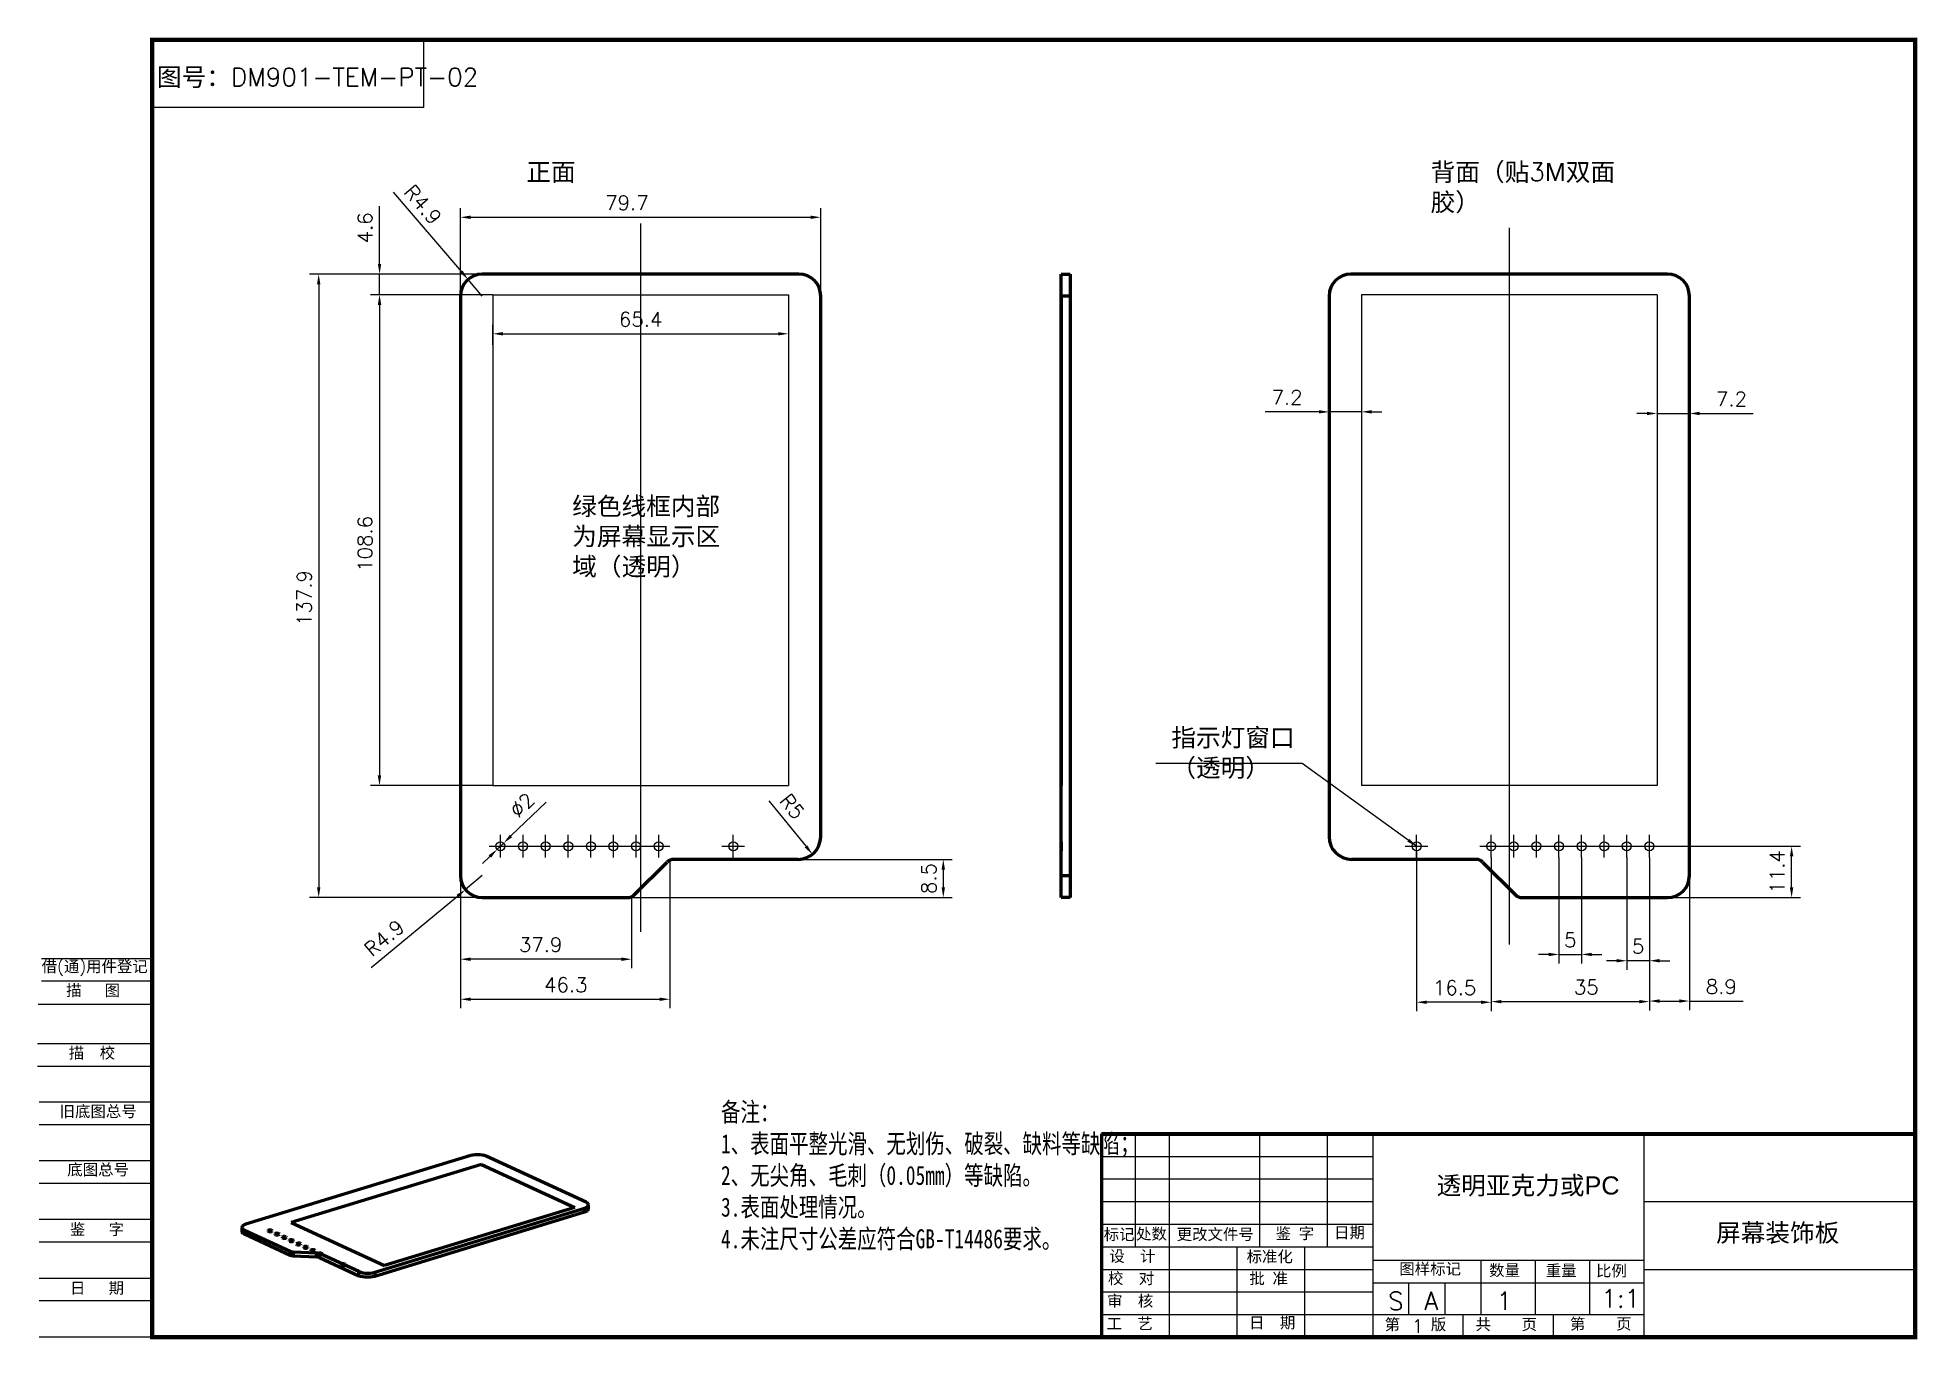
# Model space of a CAD drawing. Extents: x 0 to 416, y 4 to 292.
import ezdxf
from ezdxf.lldxf.tags import DXFTag

# ---------------------------------------------------------------- set-up
doc = ezdxf.new("R2010")
doc.units = 0
doc.header["$LTSCALE"] = 0.5
for name, color, linetype in [('CC', 2, 'Continuous'), ('PM', 3, 'Continuous'), ('TK', 7, 'Continuous'), ('ZX', 1, 'ACAD_ISO04W100'), ('尺', 2, 'Continuous')]:
    doc.layers.add(name, color=color, linetype=linetype)
doc.layers.add('ST', color=7, linetype='Continuous', lineweight=60)
doc.styles.add('A', font='SIMPLEX', dxfattribs={"height": 4})
doc.styles.get("Standard").update_dxf_attribs({"font": 'txt.shx'})
doc.styles.add('样式 1', font='SIMPLEX', dxfattribs={"width": 0.75})
tags = doc.linetypes.add('ACAD_ISO04W100', pattern=[30.5, 24, -3, 0.5, -3]).pattern_tags.tags
tags[10:11] = [DXFTag(74, 4), DXFTag(75, 0), DXFTag(340, '0'), DXFTag(46, 1.0), DXFTag(50, 0.0), DXFTag(44, 0.0), DXFTag(45, 0.0)]
tags[8:9] = [DXFTag(74, 4), DXFTag(75, 0), DXFTag(340, '0'), DXFTag(46, 1.0), DXFTag(50, 0.0), DXFTag(44, 0.0), DXFTag(45, 0.0)]
tags[6:7] = [DXFTag(74, 4), DXFTag(75, 0), DXFTag(340, '0'), DXFTag(46, 1.0), DXFTag(50, 0.0), DXFTag(44, 0.0), DXFTag(45, 0.0)]
tags[4:5] = [DXFTag(74, 4), DXFTag(75, 0), DXFTag(340, '0'), DXFTag(46, 1.0), DXFTag(50, 0.0), DXFTag(44, 0.0), DXFTag(45, 0.0)]
doc.dimstyles.new('TC', dxfattribs={"dimtxt": 3.2, "dimasz": 2.25, "dimexe": 2, "dimexo": 0, "dimgap": 1.6, "dimtad": 1, "dimdec": 1, "dimdsep": 46, "dimtxsty": 'Standard', "dimcen": 2.5, "dimadec": 0, "dimazin": 0, "dimtfac": 1, "dimtdec": 1, "dimtmove": 0, "dimatfit": 3, "dimfxl": 0, "dimtolj": 1, "dimtzin": 0, "dimarcsym": 0})

# ---------------------------------------------------------------- blocks, each defined once
blk = doc.blocks.new('*D7')
at = {"layer": 'DEFPOINTS', "color": 0}
for p in [(98.04, 240.17), (61.84, 102.25), (101.5, 102.25)]:
    blk.add_point(p, dxfattribs=at)
at = {"layer": '尺', "color": 0, "lineweight": -2}
for p, q in [((98.04, 240.17), (59.84, 240.17)), ((61.84, 237.92), (61.84, 104.5)), ((101.5, 102.25), (59.84, 102.25))]:
    blk.add_line(p, q, dxfattribs=at)
at = {"layer": '尺', "color": 0}
for points in [[(61.47, 237.92), (62.22, 237.92), (61.84, 240.17)], [(61.47, 104.5), (62.22, 104.5), (61.84, 102.25)]]:
    blk.add_solid(points, dxfattribs=at)
at = {"layer": '尺', "color": 0, "insert": (58.64, 168.51), "char_height": 3.2, "attachment_point": 5, "rotation": 90}
blk.add_mtext('\\A1;137.9', dxfattribs=at)
blk = doc.blocks.new('*D8')
at = {"layer": 'DEFPOINTS', "color": 0}
for p in [(172.91, 252.75), (93.19, 235.32), (172.91, 235.32)]:
    blk.add_point(p, dxfattribs=at)
at = {"layer": '尺', "color": 0, "lineweight": -2}
for p, q in [((93.19, 235.32), (93.19, 254.75)), ((172.91, 235.32), (172.91, 254.75)), ((95.44, 252.75), (170.66, 252.75))]:
    blk.add_line(p, q, dxfattribs=at)
at = {"layer": '尺', "color": 0}
for points in [[(95.44, 253.12), (95.44, 252.37), (93.19, 252.75)], [(170.66, 253.12), (170.66, 252.37), (172.91, 252.75)]]:
    blk.add_solid(points, dxfattribs=at)
at = {"layer": '尺', "color": 0, "insert": (130.01, 255.95), "char_height": 3.2, "attachment_point": 5}
blk.add_mtext('\\A1;79.7', dxfattribs=at)
blk = doc.blocks.new('*D9')
at = {"layer": 'DEFPOINTS', "color": 0}
for p in [(165.75, 226.97), (165.75, 226.97), (100.35, 224.51)]:
    blk.add_point(p, dxfattribs=at)
at = {"layer": '尺', "color": 0, "lineweight": -2}
for p, q in [((100.35, 224.51), (100.35, 228.97)), ((102.6, 226.97), (163.5, 226.97)), ((165.75, 226.97), (165.75, 224.97))]:
    blk.add_line(p, q, dxfattribs=at)
at = {"layer": '尺', "color": 0}
for points in [[(102.6, 227.35), (102.6, 226.6), (100.35, 226.97)], [(163.5, 227.35), (163.5, 226.6), (165.75, 226.97)]]:
    blk.add_solid(points, dxfattribs=at)
at = {"layer": '尺', "color": 0, "insert": (133.05, 230.17), "char_height": 3.2, "attachment_point": 5}
blk.add_mtext('\\A1;65.4', dxfattribs=at)
blk = doc.blocks.new('*D10')
at = {"layer": 'DEFPOINTS', "color": 0}
for p in [(100.35, 235.61), (75.29, 127.01), (100.35, 127.01)]:
    blk.add_point(p, dxfattribs=at)
at = {"layer": '尺', "color": 0, "lineweight": -2}
for p, q in [((100.35, 235.61), (73.29, 235.61)), ((75.29, 233.36), (75.29, 129.26)), ((100.35, 127.01), (73.29, 127.01))]:
    blk.add_line(p, q, dxfattribs=at)
at = {"layer": '尺', "color": 0}
for points in [[(74.91, 233.36), (75.66, 233.36), (75.29, 235.61)], [(74.91, 129.26), (75.66, 129.26), (75.29, 127.01)]]:
    blk.add_solid(points, dxfattribs=at)
at = {"layer": '尺', "color": 0, "insert": (72.09, 180.51), "char_height": 3.2, "attachment_point": 5, "rotation": 90}
blk.add_mtext('\\A1;108.6', dxfattribs=at)
blk = doc.blocks.new('*D11')
at = {"layer": 'DEFPOINTS', "color": 0}
for p in [(87.79, 240.17), (75.31, 235.61), (87.79, 235.61)]:
    blk.add_point(p, dxfattribs=at)
at = {"layer": '尺', "color": 0, "lineweight": -2}
for p, q in [((75.31, 242.42), (75.31, 255.2)), ((87.79, 240.17), (73.31, 240.17)), ((75.31, 235.61), (75.31, 240.17)), ((87.79, 235.61), (73.31, 235.61)), ((75.31, 233.36), (75.31, 231.11))]:
    blk.add_line(p, q, dxfattribs=at)
at = {"layer": '尺', "color": 0}
for points in [[(74.93, 242.42), (75.68, 242.42), (75.31, 240.17)], [(74.93, 233.36), (75.68, 233.36), (75.31, 235.61)]]:
    blk.add_solid(points, dxfattribs=at)
at = {"layer": '尺', "color": 0, "insert": (72.11, 250.4), "char_height": 3.2, "attachment_point": 5, "rotation": 90}
blk.add_mtext('\\A1;4.6', dxfattribs=at)
blk = doc.blocks.new('*D12')
at = {"layer": 'DEFPOINTS', "color": 0}
for p in [(93.19, 107.1), (131.07, 102.25), (93.19, 88.61)]:
    blk.add_point(p, dxfattribs=at)
at = {"layer": '尺', "color": 0, "lineweight": -2}
for p, q in [((93.19, 107.1), (93.19, 86.61)), ((131.07, 102.25), (131.07, 86.61)), ((128.82, 88.61), (95.44, 88.61))]:
    blk.add_line(p, q, dxfattribs=at)
at = {"layer": '尺', "color": 0}
for points in [[(95.44, 88.98), (95.44, 88.23), (93.19, 88.61)], [(128.82, 88.98), (128.82, 88.23), (131.07, 88.61)]]:
    blk.add_solid(points, dxfattribs=at)
at = {"layer": '尺', "color": 0, "insert": (110.94, 91.81), "char_height": 3.2, "attachment_point": 5}
blk.add_mtext('\\A1;37.9', dxfattribs=at)
blk = doc.blocks.new('*D13')
at = {"layer": 'DEFPOINTS', "color": 0}
for p in [(139.52, 110.7), (93.19, 93.72), (139.52, 79.75)]:
    blk.add_point(p, dxfattribs=at)
at = {"layer": '尺', "color": 0, "lineweight": -2}
for p, q in [((139.52, 110.7), (139.52, 77.75)), ((93.19, 93.72), (93.19, 77.75)), ((95.44, 79.75), (137.27, 79.75))]:
    blk.add_line(p, q, dxfattribs=at)
at = {"layer": '尺', "color": 0}
for points in [[(95.44, 80.13), (95.44, 79.38), (93.19, 79.75)], [(137.27, 80.13), (137.27, 79.38), (139.52, 79.75)]]:
    blk.add_solid(points, dxfattribs=at)
at = {"layer": '尺', "color": 0, "insert": (116.51, 82.95), "char_height": 3.2, "attachment_point": 5}
blk.add_mtext('\\A1;46.3', dxfattribs=at)
blk = doc.blocks.new('*D14')
at = {"layer": 'DEFPOINTS', "color": 0}
for p in [(94.3, 104.01), (98.04, 107.1)]:
    blk.add_point(p, dxfattribs=at)
at = {"layer": '尺', "color": 0, "lineweight": -2}
for p, q in [((98.04, 107.1), (94.3, 104.01)), ((73.44, 86.77), (92.57, 102.58))]:
    blk.add_line(p, q, dxfattribs=at)
at = {"layer": '尺', "color": 0}
blk.add_solid([(92.33, 102.87), (92.8, 102.29), (94.3, 104.01)], dxfattribs=at)
at = {"layer": '尺', "color": 0, "insert": (76.34, 93.31), "char_height": 3.2, "attachment_point": 5, "rotation": 39.5752}
blk.add_mtext('\\A1;R4.9', dxfattribs=at)
blk = doc.blocks.new('*D15')
at = {"layer": 'DEFPOINTS', "color": 0}
for p in [(94.88, 239), (98.04, 235.32)]:
    blk.add_point(p, dxfattribs=at)
at = {"layer": '尺', "color": 0, "lineweight": -2}
for p, q in [((78.29, 258.29), (93.41, 240.7)), ((98.04, 235.32), (94.88, 239))]:
    blk.add_line(p, q, dxfattribs=at)
at = {"layer": '尺', "color": 0}
blk.add_solid([(93.69, 240.95), (93.12, 240.46), (94.88, 239)], dxfattribs=at)
at = {"layer": '尺', "color": 0, "insert": (84.89, 255.52), "char_height": 3.2, "attachment_point": 5, "rotation": 310.6945}
blk.add_mtext('\\A1;R4.9', dxfattribs=at)
blk = doc.blocks.new('*D16')
at = {"layer": 'DEFPOINTS', "color": 0}
for p in [(165.7, 110.7), (127.42, 102.25), (200.01, 102.25)]:
    blk.add_point(p, dxfattribs=at)
at = {"layer": '尺', "color": 0, "lineweight": -2}
for p, q in [((165.7, 110.7), (202.01, 110.7)), ((200.01, 108.45), (200.01, 104.5)), ((127.42, 102.25), (202.01, 102.25))]:
    blk.add_line(p, q, dxfattribs=at)
at = {"layer": '尺', "color": 0}
for points in [[(199.64, 108.45), (200.39, 108.45), (200.01, 110.7)], [(199.64, 104.5), (200.39, 104.5), (200.01, 102.25)]]:
    blk.add_solid(points, dxfattribs=at)
at = {"layer": '尺', "color": 0, "insert": (196.81, 106.47), "char_height": 3.2, "attachment_point": 5, "rotation": 90}
blk.add_mtext('\\A1;8.5', dxfattribs=at)
blk = doc.blocks.new('*D17')
at = {"layer": 'DEFPOINTS', "color": 0}
for p in [(167.91, 115.7), (171.07, 111.82)]:
    blk.add_point(p, dxfattribs=at)
at = {"layer": '尺', "color": 0, "lineweight": -2}
blk.add_line((161.42, 123.68), (169.65, 113.57), dxfattribs=at)
at = {"layer": '尺', "color": 0}
blk.add_solid([(169.94, 113.8), (169.36, 113.33), (171.07, 111.82)], dxfattribs=at)
at = {"layer": '尺', "color": 0, "insert": (166.59, 122.39), "char_height": 3.2, "attachment_point": 5, "rotation": 309.1493}
blk.add_mtext('\\A1;R5', dxfattribs=at)
blk = doc.blocks.new('*D18')
at = {"layer": 'DEFPOINTS', "color": 0}
for p in [(101.33, 112.92), (102.77, 114.31)]:
    blk.add_point(p, dxfattribs=at)
at = {"layer": '尺', "color": 0, "lineweight": -2}
for p, q in [((112.13, 123.38), (104.38, 115.87)), ((101.33, 112.92), (102.77, 114.31)), ((99.72, 111.35), (98.1, 109.78))]:
    blk.add_line(p, q, dxfattribs=at)
at = {"layer": '尺', "color": 0}
for points in [[(99.46, 111.62), (99.98, 111.08), (101.33, 112.92)], [(104.12, 116.14), (104.64, 115.6), (102.77, 114.31)]]:
    blk.add_solid(points, dxfattribs=at)
at = {"layer": '尺', "color": 0, "insert": (106.83, 122.71), "char_height": 3.2, "attachment_point": 5, "rotation": 44.1115}
blk.add_mtext('\\A1;%%c2', dxfattribs=at)
blk = doc.blocks.new('*D19')
at = {"layer": 'CC', "color": 0, "lineweight": -2}
for p, q in [((351.21, 111.11), (351.21, 86.27)), ((356.21, 111.11), (356.21, 86.27)), ((348.96, 88.27), (346.71, 88.27)), ((356.21, 88.27), (351.21, 88.27)), ((358.46, 88.27), (360.71, 88.27))]:
    blk.add_line(p, q, dxfattribs=at)
at = {"layer": 'CC', "color": 0}
for points in [[(348.96, 88.65), (348.96, 87.9), (351.21, 88.27)], [(358.46, 88.65), (358.46, 87.9), (356.21, 88.27)]]:
    blk.add_solid(points, dxfattribs=at)
at = {"layer": 'DEFPOINTS', "color": 0}
for p in [(351.21, 111.11), (356.21, 111.11), (351.21, 88.27)]:
    blk.add_point(p, dxfattribs=at)
at = {"layer": 'CC', "color": 0, "insert": (353.71, 91.47), "char_height": 3.2, "attachment_point": 5}
blk.add_mtext('\\A1;5', dxfattribs=at)
blk = doc.blocks.new('*D20')
at = {"layer": 'CC', "color": 0, "lineweight": -2}
for p, q in [((321.21, 111.11), (321.21, 77.23)), ((356.21, 97.09), (356.21, 77.23)), ((323.46, 79.23), (353.96, 79.23))]:
    blk.add_line(p, q, dxfattribs=at)
at = {"layer": 'CC', "color": 0}
for points in [[(323.46, 79.6), (323.46, 78.85), (321.21, 79.23)], [(353.96, 79.6), (353.96, 78.85), (356.21, 79.23)]]:
    blk.add_solid(points, dxfattribs=at)
at = {"layer": 'DEFPOINTS', "color": 0}
for p in [(321.21, 111.11), (356.21, 97.09), (356.21, 79.23)]:
    blk.add_point(p, dxfattribs=at)
at = {"layer": 'CC', "color": 0, "insert": (342.25, 82.43), "char_height": 3.2, "attachment_point": 5}
blk.add_mtext('\\A1;35', dxfattribs=at)
blk = doc.blocks.new('*D21')
at = {"layer": 'CC', "color": 0, "lineweight": -2}
for p, q in [((304.71, 112.61), (304.71, 77.09)), ((321.21, 92.05), (321.21, 77.09)), ((318.96, 79.09), (306.96, 79.09))]:
    blk.add_line(p, q, dxfattribs=at)
at = {"layer": 'CC', "color": 0}
for points in [[(306.96, 79.46), (306.96, 78.71), (304.71, 79.09)], [(318.96, 79.46), (318.96, 78.71), (321.21, 79.09)]]:
    blk.add_solid(points, dxfattribs=at)
at = {"layer": 'DEFPOINTS', "color": 0}
for p in [(304.71, 112.61), (321.21, 92.05), (304.71, 79.09)]:
    blk.add_point(p, dxfattribs=at)
at = {"layer": 'CC', "color": 0, "insert": (313.11, 82.29), "char_height": 3.2, "attachment_point": 5}
blk.add_mtext('\\A1;16.5', dxfattribs=at)
blk = doc.blocks.new('*D22')
at = {"layer": 'CC', "color": 0, "lineweight": -2}
for p, q in [((358.67, 113.61), (389.67, 113.61)), ((387.67, 104.5), (387.67, 111.36)), ((358.67, 102.25), (389.67, 102.25))]:
    blk.add_line(p, q, dxfattribs=at)
at = {"layer": 'CC', "color": 0}
for points in [[(387.3, 111.36), (388.05, 111.36), (387.67, 113.61)], [(387.3, 104.5), (388.05, 104.5), (387.67, 102.25)]]:
    blk.add_solid(points, dxfattribs=at)
at = {"layer": 'DEFPOINTS', "color": 0}
for p in [(358.67, 113.61), (387.67, 113.61), (358.67, 102.25)]:
    blk.add_point(p, dxfattribs=at)
at = {"layer": 'CC', "color": 0, "insert": (384.47, 107.94), "char_height": 3.2, "attachment_point": 5, "rotation": 90}
blk.add_mtext('\\A1;11.4', dxfattribs=at)
blk = doc.blocks.new('*D23')
at = {"layer": 'CC', "color": 0, "lineweight": -2}
for p, q in [((365.07, 108.58), (365.07, 77.35)), ((356.21, 92.69), (356.21, 77.35)), ((358.46, 79.35), (362.82, 79.35)), ((365.07, 79.35), (376.92, 79.35))]:
    blk.add_line(p, q, dxfattribs=at)
at = {"layer": 'CC', "color": 0}
for points in [[(358.46, 79.73), (358.46, 78.98), (356.21, 79.35)], [(362.82, 79.73), (362.82, 78.98), (365.07, 79.35)]]:
    blk.add_solid(points, dxfattribs=at)
at = {"layer": 'DEFPOINTS', "color": 0}
for p in [(365.07, 108.58), (356.21, 92.69), (365.07, 79.35)]:
    blk.add_point(p, dxfattribs=at)
at = {"layer": 'CC', "color": 0, "insert": (372.12, 82.55), "char_height": 3.2, "attachment_point": 5}
blk.add_mtext('\\A1;8.9', dxfattribs=at)
blk = doc.blocks.new('*D24')
at = {"layer": 'CC', "color": 0, "lineweight": -2}
for p, q in [((336.21, 111.11), (336.21, 87.67)), ((341.21, 111.11), (341.21, 87.67)), ((333.96, 89.67), (331.71, 89.67)), ((336.21, 89.67), (341.21, 89.67)), ((343.46, 89.67), (345.71, 89.67))]:
    blk.add_line(p, q, dxfattribs=at)
at = {"layer": 'CC', "color": 0}
for points in [[(333.96, 90.04), (333.96, 89.29), (336.21, 89.67)], [(343.46, 90.04), (343.46, 89.29), (341.21, 89.67)]]:
    blk.add_solid(points, dxfattribs=at)
at = {"layer": 'DEFPOINTS', "color": 0}
for p in [(336.21, 111.11), (341.21, 111.11), (341.21, 89.67)]:
    blk.add_point(p, dxfattribs=at)
at = {"layer": 'CC', "color": 0, "insert": (338.71, 92.87), "char_height": 3.2, "attachment_point": 5}
blk.add_mtext('\\A1;5', dxfattribs=at)
blk = doc.blocks.new('*D25')
at = {"layer": 'CC', "color": 0, "lineweight": -2}
for p, q in [((283.1, 209.7), (271.25, 209.7)), ((285.35, 210.06), (285.35, 207.7)), ((292.51, 209.7), (285.35, 209.7)), ((292.51, 210.06), (292.51, 207.7)), ((294.76, 209.7), (297.01, 209.7))]:
    blk.add_line(p, q, dxfattribs=at)
at = {"layer": 'CC', "color": 0}
for points in [[(283.1, 210.08), (283.1, 209.33), (285.35, 209.7)], [(294.76, 210.08), (294.76, 209.33), (292.51, 209.7)]]:
    blk.add_solid(points, dxfattribs=at)
at = {"layer": 'DEFPOINTS', "color": 0}
for p in [(285.35, 210.06), (285.35, 209.7), (292.51, 210.06)]:
    blk.add_point(p, dxfattribs=at)
at = {"layer": 'CC', "color": 0, "insert": (276.05, 212.9), "char_height": 3.2, "attachment_point": 5}
blk.add_mtext('\\A1;7.2', dxfattribs=at)
blk = doc.blocks.new('*D26')
at = {"layer": 'CC', "color": 0, "lineweight": -2}
for p, q in [((355.66, 209.34), (353.41, 209.34)), ((357.91, 209.7), (357.91, 207.34)), ((357.91, 209.34), (365.07, 209.34)), ((365.07, 209.7), (365.07, 207.34)), ((367.32, 209.34), (379.17, 209.34))]:
    blk.add_line(p, q, dxfattribs=at)
at = {"layer": 'CC', "color": 0}
for points in [[(355.66, 209.72), (355.66, 208.97), (357.91, 209.34)], [(367.32, 209.72), (367.32, 208.97), (365.07, 209.34)]]:
    blk.add_solid(points, dxfattribs=at)
at = {"layer": 'DEFPOINTS', "color": 0}
for p in [(357.91, 209.7), (365.07, 209.7), (365.07, 209.34)]:
    blk.add_point(p, dxfattribs=at)
at = {"layer": 'CC', "color": 0, "insert": (374.37, 212.54), "char_height": 3.2, "attachment_point": 5}
blk.add_mtext('\\A1;7.2', dxfattribs=at)

msp = doc.modelspace()

# ---------------------------------------------------------------- linework, layer by layer
at = {"layer": 'PM', "linetype": 'Continuous'}
for p, q in [((100.35, 235.61), (100.35, 127.01)), ((100.35, 235.61), (165.75, 235.61)), ((165.75, 235.61), (165.75, 127.01)), ((292.51, 235.61), (292.51, 127.01)), ((357.91, 235.61), (292.51, 235.61)), ((357.91, 235.61), (357.91, 127.01)), ((100.35, 127.01), (165.75, 127.01)), ((357.91, 127.01), (292.51, 127.01))]:
    msp.add_line(p, q, dxfattribs=at)
for centre in [(102.05, 113.61), (107.05, 113.61), (112.05, 113.61), (117.05, 113.61), (122.05, 113.61), (127.05, 113.61), (132.05, 113.61), (137.05, 113.61), (153.55, 113.61), (304.71, 113.61), (321.21, 113.61), (326.21, 113.61), (331.21, 113.61), (336.21, 113.61), (341.21, 113.61), (346.21, 113.61), (351.21, 113.61), (356.21, 113.61)]:
    msp.add_circle(centre, 1, dxfattribs=at)
at = {"layer": 'ST', "linetype": 'Continuous'}
for p, q in [((168.06, 240.17), (98.04, 240.17)), ((226.07, 240.17), (228.07, 240.17)), ((226.07, 240.05), (226.07, 240.17)), ((226.07, 239.69), (226.07, 240.05)), ((226.07, 239.11), (226.07, 239.69)), ((226.07, 238.34), (226.07, 239.11)), ((226.07, 237.43), (226.07, 238.34)), ((226.07, 236.4), (226.07, 237.43)), ((228.07, 240.17), (228.07, 240.05)), ((228.07, 240.05), (228.07, 239.69)), ((228.07, 239.69), (228.07, 239.11)), ((228.07, 239.11), (228.07, 238.34)), ((228.07, 238.34), (228.07, 237.43)), ((228.07, 237.43), (228.07, 236.4)), ((360.22, 240.17), (290.2, 240.17)), ((93.19, 235.32), (93.19, 107.1)), ((172.91, 115.7), (172.91, 235.32)), ((226.07, 235.32), (226.07, 236.4)), ((226.07, 235.61), (226.07, 127.01)), ((226.07, 235.61), (226.07, 127.01)), ((226.07, 107.1), (226.07, 235.32)), ((228.07, 235.32), (226.07, 235.32)), ((228.07, 236.4), (228.07, 235.32)), ((228.07, 235.32), (228.07, 107.1)), ((285.35, 235.32), (285.35, 115.7)), ((365.07, 107.1), (365.07, 235.32)), ((226.07, 114.43), (226.07, 114.6)), ((226.07, 114.6), (226.07, 114.55)), ((226.07, 114.43), (226.07, 114.6)), ((226.07, 114.6), (226.07, 114.55)), ((226.07, 114.6), (226.07, 114.55)), ((226.07, 114.6), (226.07, 114.55)), ((226.07, 114.43), (226.07, 114.6)), ((226.07, 114.6), (226.07, 114.55)), ((226.07, 114.43), (226.07, 114.6)), ((226.07, 114.43), (226.07, 114.6)), ((226.07, 114.43), (226.07, 114.6)), ((226.07, 114.6), (226.07, 114.55)), ((226.07, 114.43), (226.07, 114.6)), ((226.07, 114.43), (226.07, 114.6)), ((226.07, 114.6), (226.07, 114.55)), ((226.07, 114.6), (226.07, 114.55)), ((226.07, 114.6), (226.07, 114.55)), ((226.07, 114.43), (226.07, 114.6)), ((226.07, 114.55), (226.07, 114.27)), ((226.07, 114.55), (226.07, 114.27)), ((226.07, 114.55), (226.07, 114.27)), ((226.07, 114.55), (226.07, 114.27)), ((226.07, 114.55), (226.07, 114.27)), ((226.07, 114.55), (226.07, 114.27)), ((226.07, 114.55), (226.07, 114.27)), ((226.07, 114.55), (226.07, 114.27)), ((226.07, 114.55), (226.07, 114.27)), ((226.07, 114.08), (226.07, 114.43)), ((226.07, 114.08), (226.07, 114.43)), ((226.07, 114.08), (226.07, 114.43)), ((226.07, 114.08), (226.07, 114.43)), ((226.07, 114.08), (226.07, 114.43)), ((226.07, 114.08), (226.07, 114.43)), ((226.07, 114.08), (226.07, 114.43)), ((226.07, 114.08), (226.07, 114.43)), ((226.07, 114.08), (226.07, 114.43)), ((226.07, 114.27), (226.07, 113.85)), ((226.07, 114.27), (226.07, 113.85)), ((226.07, 114.27), (226.07, 113.85)), ((226.07, 114.27), (226.07, 113.85)), ((226.07, 114.27), (226.07, 113.85)), ((226.07, 114.27), (226.07, 113.85)), ((226.07, 114.27), (226.07, 113.85)), ((226.07, 114.27), (226.07, 113.85)), ((226.07, 114.27), (226.07, 113.85)), ((226.07, 113.61), (226.07, 114.08)), ((226.07, 113.61), (226.07, 114.08)), ((226.07, 113.61), (226.07, 114.08)), ((226.07, 113.61), (226.07, 114.08)), ((226.07, 113.61), (226.07, 114.08)), ((226.07, 113.61), (226.07, 114.08)), ((226.07, 113.61), (226.07, 114.08)), ((226.07, 113.61), (226.07, 114.08)), ((226.07, 113.61), (226.07, 114.08)), ((226.07, 113.85), (226.07, 113.37)), ((226.07, 113.85), (226.07, 113.37)), ((226.07, 113.85), (226.07, 113.37)), ((226.07, 113.85), (226.07, 113.37)), ((226.07, 113.85), (226.07, 113.37)), ((226.07, 113.85), (226.07, 113.37)), ((226.07, 113.85), (226.07, 113.37)), ((226.07, 113.85), (226.07, 113.37)), ((226.07, 113.85), (226.07, 113.37)), ((226.07, 113.15), (226.07, 113.61)), ((226.07, 113.15), (226.07, 113.61)), ((226.07, 113.15), (226.07, 113.61)), ((226.07, 113.15), (226.07, 113.61)), ((226.07, 113.15), (226.07, 113.61)), ((226.07, 113.15), (226.07, 113.61)), ((226.07, 113.15), (226.07, 113.61)), ((226.07, 113.15), (226.07, 113.61)), ((226.07, 113.15), (226.07, 113.61)), ((226.07, 113.37), (226.07, 112.95)), ((226.07, 113.37), (226.07, 112.95)), ((226.07, 113.37), (226.07, 112.95)), ((226.07, 113.37), (226.07, 112.95)), ((226.07, 113.37), (226.07, 112.95)), ((226.07, 113.37), (226.07, 112.95)), ((226.07, 113.37), (226.07, 112.95)), ((226.07, 113.37), (226.07, 112.95)), ((226.07, 113.37), (226.07, 112.95)), ((226.07, 112.79), (226.07, 113.15)), ((226.07, 112.79), (226.07, 113.15)), ((226.07, 112.79), (226.07, 113.15)), ((226.07, 112.79), (226.07, 113.15)), ((226.07, 112.79), (226.07, 113.15)), ((226.07, 112.79), (226.07, 113.15)), ((226.07, 112.79), (226.07, 113.15)), ((226.07, 112.79), (226.07, 113.15)), ((226.07, 112.79), (226.07, 113.15)), ((226.07, 112.95), (226.07, 112.68)), ((226.07, 112.95), (226.07, 112.68)), ((226.07, 112.95), (226.07, 112.68)), ((226.07, 112.95), (226.07, 112.68)), ((226.07, 112.95), (226.07, 112.68)), ((226.07, 112.95), (226.07, 112.68)), ((226.07, 112.95), (226.07, 112.68)), ((226.07, 112.95), (226.07, 112.68)), ((226.07, 112.95), (226.07, 112.68)), ((226.07, 112.62), (226.07, 112.79)), ((226.07, 112.62), (226.07, 112.79)), ((226.07, 112.62), (226.07, 112.79)), ((226.07, 112.62), (226.07, 112.79)), ((226.07, 112.62), (226.07, 112.79)), ((226.07, 112.62), (226.07, 112.79)), ((226.07, 112.62), (226.07, 112.79)), ((226.07, 112.62), (226.07, 112.79)), ((226.07, 112.62), (226.07, 112.79)), ((226.07, 112.68), (226.07, 112.62)), ((226.07, 112.68), (226.07, 112.62)), ((226.07, 112.68), (226.07, 112.62)), ((226.07, 112.68), (226.07, 112.62)), ((226.07, 112.68), (226.07, 112.62)), ((226.07, 112.68), (226.07, 112.62)), ((226.07, 112.68), (226.07, 112.62)), ((226.07, 112.68), (226.07, 112.62)), ((226.07, 112.68), (226.07, 112.62)), ((131.66, 102.84), (138.93, 110.11)), ((167.91, 110.7), (140.35, 110.7)), ((317.91, 110.7), (290.35, 110.7)), ((319.32, 110.11), (326.6, 102.84)), ((226.07, 107.1), (228.07, 107.1)), ((226.07, 106.02), (226.07, 107.1)), ((226.07, 105), (226.07, 106.02)), ((226.07, 104.08), (226.07, 105)), ((226.07, 103.31), (226.07, 104.08)), ((228.07, 107.1), (228.07, 106.02)), ((228.07, 106.02), (228.07, 105)), ((228.07, 105), (228.07, 104.08)), ((228.07, 104.08), (228.07, 103.31)), ((98.04, 102.25), (130.24, 102.25)), ((226.07, 102.73), (226.07, 103.31)), ((226.07, 102.37), (226.07, 102.73)), ((226.07, 102.25), (226.07, 102.37)), ((228.07, 102.25), (226.07, 102.25)), ((228.07, 103.31), (228.07, 102.73)), ((228.07, 102.73), (228.07, 102.37)), ((228.07, 102.37), (228.07, 102.25)), ((328.02, 102.25), (360.22, 102.25)), ((95.47, 45.16), (45.75, 29.96)), ((97.84, 43.22), (55.73, 30.35)), ((95.93, 45.27), (95.47, 45.16)), ((96.44, 45.34), (95.93, 45.27)), ((96.98, 45.36), (96.44, 45.34)), ((97.52, 45.34), (96.98, 45.36)), ((98.03, 45.27), (97.52, 45.34)), ((97.84, 43.22), (118.48, 33.7)), ((98.49, 45.17), (98.03, 45.27)), ((98.88, 45.02), (98.49, 45.17)), ((120.98, 34.83), (98.88, 45.02)), ((74.24, 19.38), (120.63, 33.55)), ((118.48, 33.7), (76.37, 20.83)), ((120.63, 33.55), (121.01, 33.69)), ((120.63, 32.62), (120.63, 33.55)), ((121.28, 34.66), (120.98, 34.83)), ((121.01, 33.69), (121.3, 33.87)), ((121.46, 34.47), (121.28, 34.66)), ((121.3, 33.87), (121.47, 34.06)), ((121.53, 34.26), (121.46, 34.47)), ((121.47, 34.06), (121.53, 34.26)), ((121.53, 33.33), (121.47, 33.13)), ((121.53, 33.33), (121.53, 34.25)), ((44.91, 29.45), (44.85, 29.25)), ((44.85, 29.26), (44.85, 28.33)), ((44.85, 29.25), (44.92, 29.05)), ((45.08, 29.64), (44.91, 29.45)), ((45.37, 29.82), (45.08, 29.64)), ((45.75, 29.96), (45.37, 29.82)), ((55.73, 30.35), (76.37, 20.83)), ((120.63, 32.62), (74.24, 18.45)), ((121.01, 32.77), (120.63, 32.62)), ((121.29, 32.94), (121.01, 32.77)), ((121.47, 33.13), (121.29, 32.94)), ((44.91, 28.12), (44.85, 28.33)), ((45.1, 27.93), (44.91, 28.12)), ((44.92, 29.05), (45.1, 28.85)), ((45.1, 28.85), (45.4, 28.68)), ((45.4, 27.76), (45.1, 27.93)), ((45.4, 28.68), (45.4, 27.76)), ((45.4, 28.68), (55.56, 23.99)), ((55.56, 23.07), (45.4, 27.76)), ((50.67, 28.63), (50.57, 28.55)), ((50.57, 28.55), (50.59, 28.46)), ((50.59, 28.46), (50.72, 28.38)), ((50.85, 28.69), (50.67, 28.63)), ((50.72, 28.38), (50.93, 28.34)), ((51.09, 28.71), (50.85, 28.69)), ((50.93, 28.34), (51.17, 28.33)), ((51.32, 28.68), (51.09, 28.71)), ((51.17, 28.33), (51.38, 28.37)), ((51.49, 28.62), (51.32, 28.68)), ((51.38, 28.37), (51.53, 28.44)), ((51.57, 28.53), (51.49, 28.62)), ((51.53, 28.44), (51.57, 28.53)), ((52.25, 27.9), (52.15, 27.82)), ((52.15, 27.82), (52.17, 27.73)), ((52.17, 27.73), (52.3, 27.65)), ((52.43, 27.96), (52.25, 27.9)), ((52.3, 27.65), (52.51, 27.61)), ((52.67, 27.98), (52.43, 27.96)), ((52.51, 27.61), (52.75, 27.61)), ((52.9, 27.95), (52.67, 27.98)), ((52.75, 27.61), (52.96, 27.64)), ((53.07, 27.89), (52.9, 27.95)), ((52.96, 27.64), (53.11, 27.72)), ((53.14, 27.8), (53.07, 27.89)), ((53.11, 27.72), (53.14, 27.8)), ((53.82, 27.17), (53.73, 27.09)), ((53.73, 27.09), (53.75, 27)), ((53.75, 27), (53.88, 26.93)), ((54.01, 27.23), (53.82, 27.17)), ((53.88, 26.93), (54.08, 26.88)), ((54.24, 27.25), (54.01, 27.23)), ((54.08, 26.88), (54.32, 26.88)), ((54.47, 27.22), (54.24, 27.25)), ((54.32, 26.88), (54.54, 26.92)), ((54.65, 27.16), (54.47, 27.22)), ((54.54, 26.92), (54.68, 26.99)), ((54.72, 27.08), (54.65, 27.16)), ((54.68, 26.99), (54.72, 27.08)), ((55.4, 26.45), (55.31, 26.36)), ((55.31, 26.36), (55.33, 26.27)), ((55.33, 26.27), (55.46, 26.2)), ((55.59, 26.5), (55.4, 26.45)), ((55.46, 26.2), (55.66, 26.15)), ((55.82, 26.52), (55.59, 26.5)), ((55.66, 26.15), (55.9, 26.15)), ((56.05, 26.5), (55.82, 26.52)), ((55.9, 26.15), (56.12, 26.19)), ((56.23, 26.43), (56.05, 26.5)), ((56.12, 26.19), (56.26, 26.26)), ((56.3, 26.35), (56.23, 26.43)), ((56.26, 26.26), (56.3, 26.35)), ((56.98, 25.72), (56.89, 25.64)), ((56.89, 25.64), (56.91, 25.55)), ((56.91, 25.55), (57.03, 25.47)), ((57.17, 25.78), (56.98, 25.72)), ((57.03, 25.47), (57.24, 25.43)), ((57.4, 25.79), (57.17, 25.78)), ((57.24, 25.43), (57.48, 25.42)), ((57.63, 25.77), (57.4, 25.79)), ((57.48, 25.42), (57.7, 25.46)), ((57.8, 25.71), (57.63, 25.77)), ((57.7, 25.46), (57.84, 25.53)), ((57.88, 25.62), (57.8, 25.71)), ((57.84, 25.53), (57.88, 25.62)), ((58.56, 24.99), (58.46, 24.91)), ((58.74, 25.05), (58.56, 24.99)), ((58.98, 25.07), (58.74, 25.05)), ((59.21, 25.04), (58.98, 25.07)), ((59.38, 24.98), (59.21, 25.04)), ((59.46, 24.89), (59.38, 24.98)), ((55.56, 23.07), (55.56, 23.99)), ((55.56, 23.99), (55.86, 23.9)), ((55.86, 22.97), (55.56, 23.07)), ((55.86, 23.9), (56.23, 23.86)), ((56.23, 22.93), (55.86, 22.97)), ((56.23, 23.86), (56.23, 22.93)), ((56.23, 23.86), (61.35, 23.66)), ((61.35, 22.73), (56.23, 22.93)), ((58.46, 24.91), (58.48, 24.82)), ((58.48, 24.82), (58.61, 24.74)), ((58.61, 24.74), (58.82, 24.7)), ((58.82, 24.7), (59.06, 24.69)), ((59.06, 24.69), (59.27, 24.73)), ((59.27, 24.73), (59.42, 24.8)), ((59.42, 24.8), (59.46, 24.89)), ((60.14, 24.26), (60.04, 24.18)), ((60.04, 24.18), (60.06, 24.09)), ((60.06, 24.09), (60.19, 24.01)), ((60.32, 24.32), (60.14, 24.26)), ((60.19, 24.01), (60.4, 23.97)), ((60.56, 24.34), (60.32, 24.32)), ((60.4, 23.97), (60.64, 23.97)), ((60.79, 24.31), (60.56, 24.34)), ((60.64, 23.97), (60.85, 24)), ((60.96, 24.25), (60.79, 24.31)), ((60.85, 24), (61, 24.08)), ((61.03, 24.16), (60.96, 24.25)), ((61, 24.08), (61.03, 24.16)), ((61.35, 22.73), (61.35, 23.66)), ((61.35, 23.66), (61.73, 23.62)), ((61.73, 22.69), (61.35, 22.73)), ((61.71, 23.54), (61.62, 23.45)), ((61.62, 23.45), (61.64, 23.36)), ((61.64, 23.36), (61.77, 23.29)), ((61.9, 23.59), (61.71, 23.54)), ((61.73, 23.62), (62.03, 23.52)), ((62.03, 22.6), (61.73, 22.69)), ((61.77, 23.29), (61.97, 23.24)), ((62.14, 23.61), (61.9, 23.59)), ((61.97, 23.24), (62.21, 23.24)), ((62.03, 23.52), (62.03, 22.6)), ((70.73, 19.51), (62.03, 23.52)), ((62.03, 22.6), (70.73, 18.58)), ((62.36, 23.58), (62.14, 23.61)), ((62.21, 23.24), (62.43, 23.28)), ((62.54, 23.52), (62.36, 23.58)), ((62.43, 23.28), (62.57, 23.35)), ((62.61, 23.44), (62.54, 23.52)), ((62.57, 23.35), (62.61, 23.44)), ((66.92, 21.13), (66.83, 21.05)), ((66.83, 21.05), (66.85, 20.96)), ((66.85, 20.96), (66.97, 20.88)), ((67.11, 21.19), (66.92, 21.13)), ((66.97, 20.88), (67.18, 20.84)), ((67.34, 21.21), (67.11, 21.19)), ((67.18, 20.84), (67.42, 20.84)), ((67.57, 21.18), (67.34, 21.21)), ((67.42, 20.84), (67.64, 20.87)), ((67.74, 21.12), (67.57, 21.18)), ((67.64, 20.87), (67.78, 20.95)), ((67.82, 21.03), (67.74, 21.12)), ((67.78, 20.95), (67.82, 21.03)), ((70.73, 18.58), (70.73, 19.51)), ((70.73, 19.51), (71.13, 19.36)), ((71.13, 18.44), (70.73, 18.58)), ((71.13, 19.36), (71.6, 19.25)), ((71.6, 18.33), (71.13, 18.44)), ((71.6, 19.25), (72.13, 19.19)), ((72.13, 18.26), (71.6, 18.33)), ((72.13, 19.19), (72.69, 19.16)), ((72.69, 18.24), (72.13, 18.26)), ((72.69, 19.16), (73.24, 19.19)), ((73.24, 18.26), (72.69, 18.24)), ((73.24, 19.19), (73.77, 19.26)), ((73.77, 18.33), (73.24, 18.26)), ((73.77, 19.26), (74.24, 19.38)), ((74.24, 18.45), (73.77, 18.33)), ((74.24, 19.38), (74.24, 18.45))]:
    msp.add_line(p, q, dxfattribs=at)
at = {"layer": 'ST'}
msp.add_line((235, 50), (235, 5), dxfattribs=at)
at = {"layer": 'ST', "linetype": 'Continuous'}
for centre, radius, start, end in [((98.04, 235.32), 4.85, 90, 180), ((168.06, 235.32), 4.85, 0, 90), ((290.2, 235.32), 4.85, 90, 180), ((360.22, 235.32), 4.85, 0, 90), ((167.91, 115.7), 5, 270, 0), ((290.35, 115.7), 5, 180, 270), ((140.35, 108.7), 2, 90, 135), ((317.91, 108.7), 2, 45, 90), ((98.04, 107.1), 4.85, 180, 270), ((360.22, 107.1), 4.85, 270, 0), ((130.24, 104.25), 2, 270, 315), ((328.02, 104.25), 2, 225, 270)]:
    msp.add_arc(centre, radius, start, end, dxfattribs=at)
at = {"layer": 'TK'}
for p, q in [((25, 88.73), (0.49, 88.73)), ((25, 83.73), (0.49, 83.73)), ((25, 78.6), (-0.25, 78.6)), ((25, 69.89), (-0.34, 69.89)), ((25, 64.89), (-0.34, 64.89)), ((25, 57), (0, 57)), ((25, 52), (0, 52)), ((242.5, 25), (242.5, 50)), ((250, 50), (250, 5)), ((270, 25), (270, 50)), ((285, 25), (285, 50)), ((295, 50), (295, 5)), ((355, 50), (355, 5)), ((25, 44), (0, 44)), ((235, 45), (295, 45)), ((25, 39), (0, 39)), ((235, 40), (295, 40)), ((235, 35), (295, 35)), ((355, 35), (415, 35)), ((25, 31), (0, 31)), ((235, 30), (295, 30)), ((25, 26), (0, 26)), ((235, 25), (295, 25)), ((265, 5), (265, 25)), ((280, 5), (280, 25)), ((295, 22), (355, 22)), ((319, 10), (319, 22)), ((331, 10), (331, 22)), ((343, 10), (343, 22)), ((25, 18), (0, 18)), ((235, 20), (295, 20)), ((295, 17), (355, 17)), ((303, 10), (303, 17)), ((311, 10), (311, 17)), ((355, 20), (415, 20)), ((25, 13), (0, 13)), ((235, 15), (295, 15)), ((235, 10), (355, 10)), ((315, 5), (315, 10)), ((335, 5), (335, 10)), ((30, 5), (0, 5))]:
    msp.add_line(p, q, dxfattribs=at)
at = {"layer": 'TK', "lineweight": 70}
msp.add_line((235, 50), (415, 50), dxfattribs=at)
at = {"layer": 'TK', "const_width": 1}
msp.add_lwpolyline([(415, 5), (415, 292), (25, 292), (25, 5)], close=True, dxfattribs=at)
at = {"layer": 'TK'}
msp.add_lwpolyline([(25, 292), (85, 292), (85, 277), (25, 277)], close=True, dxfattribs=at)
at = {"layer": 'ZX'}
for p, q in [((133.05, 251.34), (133.05, 94.65)), ((325.21, 250.41), (325.21, 91.86)), ((99.55, 113.61), (104.55, 113.61)), ((102.05, 111.11), (102.05, 116.11)), ((104.55, 113.61), (109.55, 113.61)), ((107.05, 111.11), (107.05, 116.11)), ((109.55, 113.61), (114.55, 113.61)), ((112.05, 111.11), (112.05, 116.11)), ((114.55, 113.61), (119.55, 113.61)), ((117.05, 111.11), (117.05, 116.11)), ((119.55, 113.61), (124.55, 113.61)), ((122.05, 111.11), (122.05, 116.11)), ((124.55, 113.61), (129.55, 113.61)), ((127.05, 111.11), (127.05, 116.11)), ((129.55, 113.61), (134.55, 113.61)), ((132.05, 111.11), (132.05, 116.11)), ((134.55, 113.61), (139.55, 113.61)), ((137.05, 111.11), (137.05, 116.11)), ((151.05, 113.61), (156.05, 113.61)), ((153.55, 111.11), (153.55, 116.11)), ((302.21, 113.61), (307.21, 113.61)), ((304.71, 111.11), (304.71, 116.11)), ((318.71, 113.61), (323.71, 113.61)), ((321.21, 111.11), (321.21, 116.11)), ((323.71, 113.61), (328.71, 113.61)), ((326.21, 111.11), (326.21, 116.11)), ((328.71, 113.61), (333.71, 113.61)), ((331.21, 111.11), (331.21, 116.11)), ((333.71, 113.61), (338.71, 113.61)), ((336.21, 111.11), (336.21, 116.11)), ((338.71, 113.61), (343.71, 113.61)), ((341.21, 111.11), (341.21, 116.11)), ((343.71, 113.61), (348.71, 113.61)), ((346.21, 111.11), (346.21, 116.11)), ((348.71, 113.61), (353.71, 113.61)), ((351.21, 111.11), (351.21, 116.11)), ((353.71, 113.61), (358.71, 113.61)), ((356.21, 111.11), (356.21, 116.11))]:
    msp.add_line(p, q, dxfattribs=at)

# ---------------------------------------------------------------- texts
at = {"layer": 'CC', "style": 'A'}
msp.add_text('图号：DM901-TEM-PT-02', height=4, dxfattribs=at).set_placement((26.07, 281.77))
at = {"layer": 'CC', "char_height": 4, "attachment_point": 1, "style": 'A'}
for s, insert, width in [('指示灯窗口（透明）', (250.46, 139.65), 28.9748), ('透明亚克力或{\\fArial|b0|i0|c0|p32;PC}', (309.12, 40.56), 45.8783), ('屏幕装饰板', (370.96, 30.1), 39.0043)]:
    msp.add_mtext(s, dxfattribs=dict(at, insert=insert, width=width))
at = {"layer": 'TK', "style": 'A'}
for s, height, p in [('S', 4, (298.42, 11.01)), ('A', 4, (306.42, 11.01)), ('1', 4, (322.42, 11.01)), ('1:1', 4, (345.58, 11.55)), ('1', 3, (303.67, 5.93))]:
    msp.add_text(s, height=height, dxfattribs=at).set_placement(p)
at = {"layer": 'TK', "char_height": 2.5, "attachment_point": 1, "style": 'A'}
for s, insert, width in [('借(通)用件登记', (0.57, 88.27), 26.818), ('描  校', (6.55, 69.15), 27.04), ('旧底图总号', (4.53, 56.2), 27.557), ('底图总号', (6.23, 43.31), 25.489), ('鉴   字', (6.82, 30.12), 25.858), ('日   期', (6.82, 17.13), 27.04)]:
    msp.add_mtext(s, dxfattribs=dict(at, insert=insert, width=width))
at = {"layer": 'TK', "char_height": 2.5, "attachment_point": 1}
for s, insert, width in [('\\Fsimfang.ttf;描   图', (5.98, 82.97), 24.676), ('\\Fsimfang.ttf;标记', (235.5, 29), 7.5), ('\\Fsimfang.ttf;处数', (242.65, 29.11), 8.017), ('\\Fsimfang.ttf;更改文件号', (251.65, 29.01), 20.041), ('\\Fsimfang.ttf;鉴 字', (273.52, 29.21), 14.53), ('\\Fsimfang.ttf;日期', (286.46, 29.39), 9.119), ('\\Fsimfang.ttf;设  计', (236.74, 24.17), 12.225), ('\\Fsimfang.ttf;标准化', (267.11, 24.07), 13.929), ('\\Fsimfang.ttf;图样标记', (300.9, 21.36), 22.246), ('\\Fsimfang.ttf;数量', (320.75, 21.05), 10.321), ('\\Fsimfang.ttf;重量', (333.28, 20.99), 8.818), ('\\Fsimfang.ttf;比例', (344.4, 20.94), 10.722), ('\\Fsimfang.ttf;校  对', (236.44, 19.26), 12.726), ('{\\f仿宋_GB2312|b0|i0|c134|p49;批\\f仿宋_GB2312|b0|i0|c0|p49; \\f仿宋_GB2312|b0|i0|c134|p49;准}', (267.72, 19.26), 13.728), ('\\Fsimfang.ttf;审  核', (236.24, 14.26), 13.327), ('\\Fsimfang.ttf;工  艺', (236.14, 9.25), 13.327), ('\\Fsimfang.ttf;日  期', (267.66, 9.45), 13.528), ('{\\f仿宋_GB2312|b0|i0|c134|p49;第    版}', (297.65, 9.07), 23.649), ('\\Fsimfang.ttf;共    页', (317.74, 9.09), 20.342), ('\\Fsimfang.ttf;第    页', (338.64, 9.19), 23.649)]:
    msp.add_mtext(s, dxfattribs=dict(at, insert=insert, width=width))
at = {"layer": '尺', "attachment_point": 1}
for s, insert, char_height, width, style in [('正面', (107.79, 264.78), 4, 56.6192, 'A'), ('背面（贴3{\\fArial|b0|i0|c0|p32;M}双面胶）', (307.82, 264.78), 4, 48.7297, 'A'), ('绿色线框内部为屏幕显示区域（透明）', (117.92, 190.83), 4, 34.6116, 'A'), ('{\\fFangSong_GB2312|b0|i0|c134|p49;备注：\\P1、表面平整光滑、无划伤、破裂、缺料等缺陷；\\P2、无尖角、毛刺（0.05mm）\\fFangSong_GB2312|b0|i0|c134|p32;等缺陷。\\P3.表面处理情况。\\P4.未注尺寸公差应符合GB-T14486要求。}', (150.84, 56.92), 4.2082, 108.409, '样式 1')]:
    msp.add_mtext(s, dxfattribs=dict(at, insert=insert, char_height=char_height, width=width, style=style))

# ---------------------------------------------------------------- dimensions: what is measured, and where the dimension line sits
at = {"layer": 'CC'}
for base, p1, p2, picture, middle in [((285.35, 209.7), (292.51, 210.06), (285.35, 210.06), '*D25', (276.05, 209.7)), ((365.07, 209.34), (357.91, 209.7), (365.07, 209.7), '*D26', (374.37, 209.34)), ((304.71, 79.09), (321.21, 92.05), (304.71, 112.61), '*D21', (313.11, 79.09)), ((356.21, 79.23), (321.21, 111.11), (356.21, 97.09), '*D20', (342.25, 79.23)), ((341.21, 89.67), (336.21, 111.11), (341.21, 111.11), '*D24', (338.71, 89.67)), ((351.21, 88.27), (356.21, 111.11), (351.21, 111.11), '*D19', (353.71, 88.27)), ((365.07, 79.35), (356.21, 92.69), (365.07, 108.58), '*D23', (372.12, 79.35))]:
    dim = msp.add_linear_dim(base=base, p1=p1, p2=p2, dimstyle='TC', dxfattribs=at)
    dim.commit()
    dim.dimension.update_dxf_attribs({"geometry": picture, "text_midpoint": middle})
dim = msp.add_linear_dim(base=(387.67, 113.61), p1=(358.67, 102.25), p2=(358.67, 113.61), angle=90, dimstyle='TC', dxfattribs=at)
dim.commit()
dim.dimension.update_dxf_attribs({"geometry": '*D22', "text_midpoint": (387.67, 107.94)})
at = {"layer": '尺'}
for center, mpoint, picture, middle in [((98.04, 235.32), (94.88, 239), '*D15', (82.46, 253.44)), ((98.04, 107.1), (94.3, 104.01), '*D14', (78.37, 90.85))]:
    dim = msp.add_radius_dim(center=center, mpoint=mpoint, dimstyle='TC', dxfattribs=at)
    dim.commit()
    dim.dimension.update_dxf_attribs({"geometry": picture, "text_midpoint": middle})
for base, p1, p2, picture, middle in [((172.91, 252.75), (93.19, 235.32), (172.91, 235.32), '*D8', (130.01, 252.75)), ((165.75, 226.97), (100.35, 224.51), (165.75, 226.97), '*D9', (133.05, 226.97)), ((139.52, 79.75), (93.19, 93.72), (139.52, 110.7), '*D13', (116.51, 79.75)), ((93.19, 88.61), (131.07, 102.25), (93.19, 107.1), '*D12', (110.94, 88.61))]:
    dim = msp.add_linear_dim(base=base, p1=p1, p2=p2, dimstyle='TC', dxfattribs=at)
    dim.commit()
    dim.dimension.update_dxf_attribs({"geometry": picture, "text_midpoint": middle})
for base, p1, p2, picture, middle in [((75.31, 235.61), (87.79, 240.17), (87.79, 235.61), '*D11', (75.31, 250.4)), ((61.84, 102.25), (98.04, 240.17), (101.5, 102.25), '*D7', (61.84, 168.51)), ((75.29, 127.01), (100.35, 235.61), (100.35, 127.01), '*D10', (75.29, 180.51)), ((200.01285, 102.2499), (165.70368, 110.69991), (127.41877, 102.2499), '*D16', (200.01285, 106.47491))]:
    dim = msp.add_linear_dim(base=base, p1=p1, p2=p2, angle=90, dimstyle='TC', dxfattribs=at)
    dim.commit()
    dim.dimension.update_dxf_attribs({"geometry": picture, "text_midpoint": middle})
dim = msp.add_diameter_dim_2p(p1=(101.33, 112.92), p2=(102.77, 114.31), dimstyle='TC', dxfattribs=at)
dim.commit()
dim.dimension.update_dxf_attribs({"geometry": '*D18', "text_midpoint": (109.06, 120.41)})
dim = msp.add_radius_dim(center=(167.91, 115.7), mpoint=(171.07, 111.82), dimstyle='TC', override={"dimtmove": 1}, dxfattribs=at)
dim.commit()
dim.dimension.update_dxf_attribs({"geometry": '*D17', "text_midpoint": (164.11, 120.37)})

# ---------------------------------------------------------------- leaders
at = {"layer": 'CC'}
msp.add_leader([(304.71, 113.61), (279.43, 131.91), (247.01, 131.91)], dimstyle='TC', override={"dimgap": 1.6, "dimtad": 0}, dxfattribs=at)

doc.saveas('drawing.dxf')
